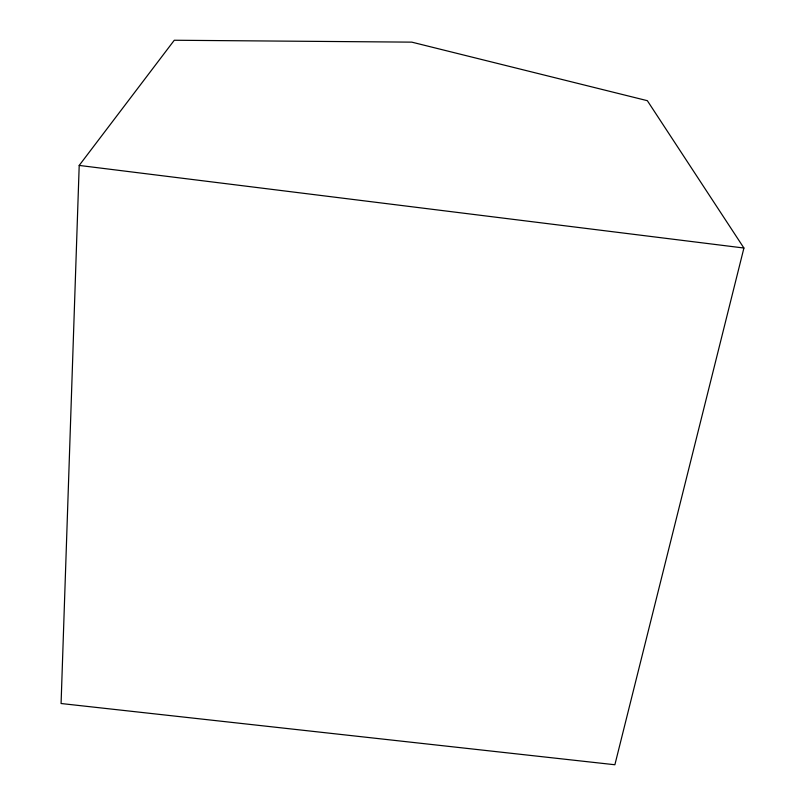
<?xml version="1.0" encoding="UTF-8"?>
<svg xmlns="http://www.w3.org/2000/svg" width="805" height="805" viewBox="0 0 805 805"><rect width="100%" height="100%" fill="white"/><g stroke="black" fill="none" stroke-linecap="round" stroke-linejoin="round"><path stroke-width="1.21" d="M79.202 165.428L61.079 703.52L614.879 764.75L743.921 248.031L647.341 100.685L411.798 42.142L174.282 40.25L79.202 165.428L743.921 248.031"/></g></svg>
